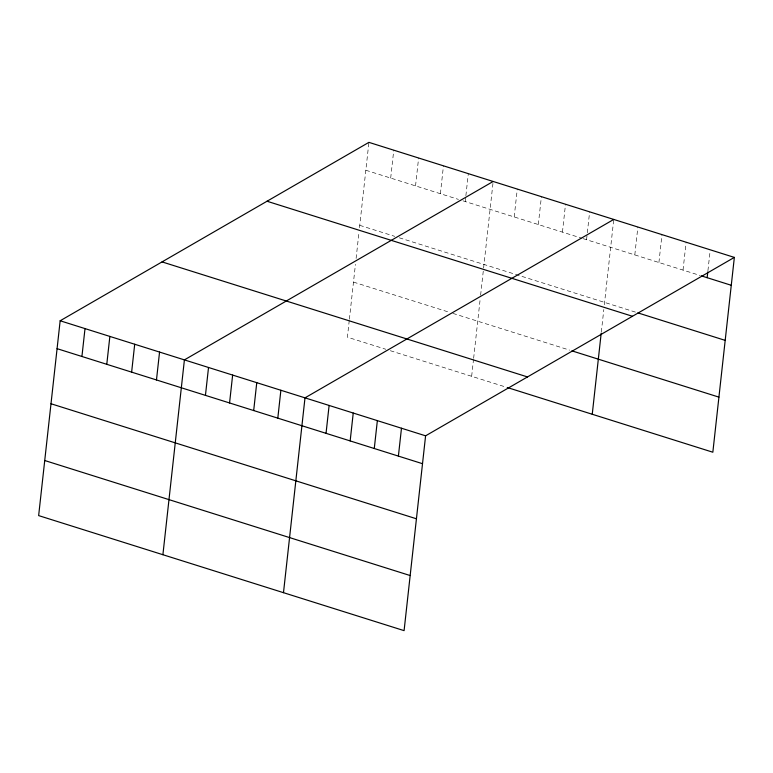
<?xml version="1.0" encoding="UTF-8"?>
<svg xmlns="http://www.w3.org/2000/svg" width="773" height="773" viewBox="0 0 773 773"><rect width="100%" height="100%" fill="white"/><g stroke="black" fill="none" stroke-linecap="round" stroke-linejoin="round"><path stroke-width="0.58" stroke-dasharray="3.87 2.9" d="M349.261 320.418L347.406 337.183L385.814 349.27M349.386 319.22L355.445 264.356M356.102 258.443L358.972 232.431M359.493 227.697L368.914 142.358M390.684 178.07L393.766 150.184M415.536 185.887L418.618 158.011M440.388 193.714L443.46 165.828M465.23 201.531L465.752 196.883M465.877 195.724L468.312 173.654M471.656 376.296L473.501 359.532M473.636 358.334L480.081 299.924M480.613 295.189L483.483 269.178M483.608 267.999L493.164 181.471M514.2 216.952L517.282 189.066M538.317 224.537L541.4 196.661M562.444 232.132L565.517 204.256M586.562 239.727L587.2 233.919M587.325 232.76L589.635 211.841M601.336 331.975L603.81 309.509M604.331 304.775L613.752 219.435M634.797 254.916L637.88 227.03M658.915 262.501L661.997 234.625M683.032 270.096L686.115 242.21M707.923 270.714L710.107 250.964M365.832 170.244L458.457 199.405M462.979 200.825L581.963 238.277M583.113 238.644L700.261 275.517M359.754 225.339L394.771 236.354M399.283 237.784L635.609 312.166M353.483 282.097L449.5 312.321M452.891 313.384L569.614 350.13M390.326 350.7L506.112 387.147"/><path stroke-width="1.16" d="M734.35 257.399L368.914 142.358L60.159 320.776L38.65 515.601L404.086 630.642L425.594 435.817L734.35 257.399L712.841 452.224L507.262 387.505M81.928 356.488L85.011 328.602M106.78 364.305L109.863 336.419M131.632 372.132L134.705 344.246M156.475 379.949L159.557 352.073M162.9 554.714L184.409 359.889L493.164 181.471M205.444 395.37L208.526 367.484M229.562 402.955L232.644 375.079M253.689 410.55L256.762 382.664M277.807 418.145L280.879 390.259M283.488 592.678L304.997 397.853L613.752 219.435M326.042 433.324L329.114 405.448M350.159 440.919L353.242 413.043M374.277 448.514L377.359 420.628M398.395 456.109L401.477 428.223M592.244 414.26L601.201 333.153M707.15 277.691L707.797 271.883M701.411 275.884L731.268 285.285M637.899 312.891L725.19 340.371M267.023 201.241L632.459 316.273M571.914 350.855L718.919 397.129M162.05 261.902L527.486 376.934M60.159 320.776L425.594 435.817M57.076 348.662L422.512 463.694M50.999 403.748L416.434 518.789M44.728 460.515L410.163 575.547"/></g></svg>
